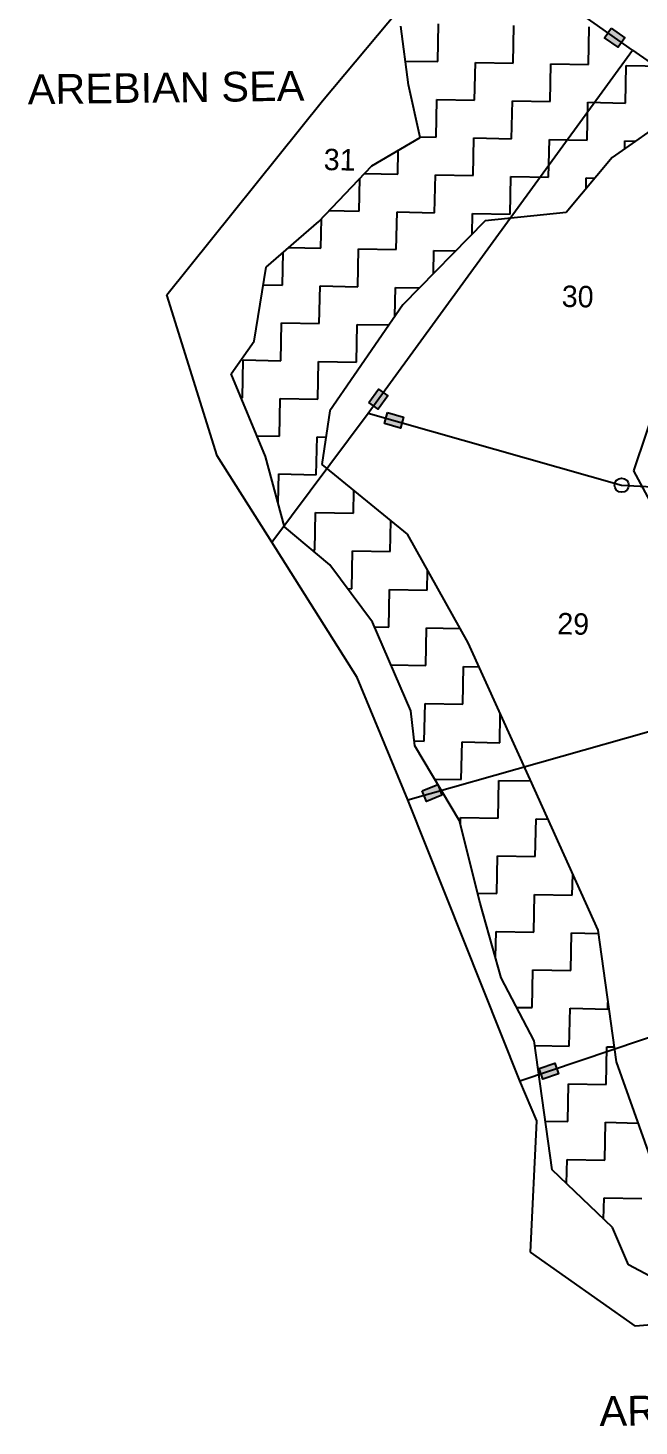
# Model space of a CAD drawing. Header units: metres. Extents: x 311928 to 314194, y 1905478 to 1907430.
# Drawn here: x 311928 to 312434, y 1905478 to 1906636 of the extents above; entities that cross this region are included whole.
import ezdxf

# ---------------------------------------------------------------- set-up
doc = ezdxf.new("R2010")
doc.units = ezdxf.units.M
doc.header["$MEASUREMENT"] = 0
for name, color, linetype in [('POLY_HATCH', 12, 'Continuous'), ('POLY_PARCEL', 6, 'Continuous'), ('TEXT_MAPOUT', 7, 'Continuous'), ('TEXT_PARCEL', 7, 'Continuous'), ('V_BOUND_LINE', 7, 'Continuous')]:
    doc.layers.add(name, color=color, linetype=linetype)
doc.styles.get("Standard").update_dxf_attribs({"font": 'arial.ttf'})
doc.styles.add('TEXT_MAP', font='')
doc.styles.get('TEXT_MAP').set_extended_font_data('Kruti Dev 050')

msp = doc.modelspace()

# ---------------------------------------------------------------- hatches: boundary and pattern name
for points in [[(312416.9, 1906619.8), (312422.3, 1906627.6), (312411.1, 1906635.5), (312405.7, 1906627.7)], [(312226, 1906331.1), (312218.3, 1906336.6), (312210.3, 1906325.6), (312217.9, 1906320)], [(312236.4, 1906304.3), (312239, 1906313.4), (312225.8, 1906317.2), (312223.2, 1906308.1)], [(312270.8, 1906000.4), (312267.3, 1906009.2), (312254.5, 1906004), (312258.1, 1905995.2)], [(312367.4, 1905769.6), (312364.4, 1905778.6), (312351.4, 1905774.2), (312354.4, 1905765.2)]]:
    msp.add_hatch(color=256).paths.add_polyline_path(points)

# ---------------------------------------------------------------- linework, layer by layer
for points in [[(312411.1, 1906635.5), (312422.3, 1906627.6), (312416.9, 1906619.8), (312405.7, 1906627.7)], [(312210.3, 1906325.6), (312218.3, 1906336.6), (312226, 1906331.1), (312217.9, 1906320)], [(312225.8, 1906317.2), (312239, 1906313.4), (312236.4, 1906304.3), (312223.2, 1906308.1)], [(312254.5, 1906004), (312267.3, 1906009.2), (312270.8, 1906000.4), (312258.1, 1905995.2)], [(312351.4, 1905774.2), (312364.4, 1905778.6), (312367.4, 1905769.6), (312354.4, 1905765.2)]]:
    msp.add_lwpolyline(points, close=True)
msp.add_circle((312419.8, 1906257.1), 5.87)
at = {"layer": 'POLY_HATCH'}
for p, q in [((312243.1, 1906588.8), (312236.8, 1906637.4)), ((312252.8, 1906545), (312243.1, 1906588.8)), ((312489.7, 1906582.9), (312411.8, 1906528.4)), ((312212.6, 1906521.5), (312252.8, 1906545)), ((312168.9, 1906475.6), (312212.6, 1906521.5)), ((312411.8, 1906528.4), (312373.7, 1906482.9)), ((312125.2, 1906437.7), (312168.9, 1906475.6)), ((312306.6, 1906476), (312238.3, 1906406.4)), ((312373.7, 1906482.9), (312306.6, 1906476)), ((312115.1, 1906376.5), (312125.2, 1906437.7)), ((312238.3, 1906406.4), (312177.9, 1906318.6)), ((312096, 1906349.4), (312115.1, 1906376.5)), ((312429.8, 1906269.1), (312462.3, 1906365.7)), ((312124.6, 1906281), (312096, 1906349.4)), ((312177.9, 1906318.6), (312171.2, 1906274.2)), ((312140.4, 1906222.6), (312124.6, 1906281)), ((312171.2, 1906274.2), (312242, 1906216.7)), ((312473.6, 1906187.4), (312429.8, 1906269.1)), ((312177.8, 1906191.2), (312140.4, 1906222.6)), ((312242, 1906216.7), (312292.3, 1906126.6)), ((312213.3, 1906143.6), (312177.8, 1906191.2)), ((312245, 1906070.3), (312213.3, 1906143.6)), ((312292.3, 1906126.6), (312343.8, 1906013.5)), ((312248.5, 1906041.2), (312245, 1906070.3)), ((312285.3, 1905979.1), (312248.5, 1906041.2)), ((312343.8, 1906013.5), (312400, 1905888.6)), ((312302.6, 1905910.9), (312285.3, 1905979.1)), ((312320, 1905849.2), (312302.6, 1905910.9)), ((312400, 1905888.6), (312415.2, 1905779.5)), ((312347.3, 1905797), (312320, 1905849.2)), ((312362.2, 1905690.1), (312347.3, 1905797)), ((312415.2, 1905779.5), (312448.9, 1905684.8)), ((312412.2, 1905642.3), (312362.2, 1905690.1)), ((312425.4, 1905611.4), (312412.2, 1905642.3)), ((312491.8, 1905576.1), (312425.4, 1905611.4))]:
    msp.add_line(p, q, dxfattribs=at)
at = {"layer": 'POLY_HATCH', "linetype": 'Continuous'}
for p, q in [((312267.3, 1906607.9), (312267.9, 1906639.2)), ((312329.8, 1906606.7), (312330.4, 1906637.9)), ((312392.4, 1906605.4), (312393, 1906636.7)), ((312240.5, 1906608.4), (312267.3, 1906607.9)), ((312297.9, 1906576), (312298.6, 1906607.3)), ((312298.6, 1906607.3), (312329.8, 1906606.7)), ((312360.5, 1906574.8), (312361.1, 1906606.1)), ((312361.1, 1906606.1), (312392.4, 1906605.4)), ((312423, 1906573.6), (312423.6, 1906604.8)), ((312423.6, 1906604.8), (312454.9, 1906604.2)), ((312266.1, 1906545.4), (312266.7, 1906576.6)), ((312266.7, 1906576.6), (312297.9, 1906576)), ((312328.6, 1906544.1), (312329.2, 1906575.4)), ((312329.2, 1906575.4), (312360.5, 1906574.8)), ((312391.1, 1906542.9), (312391.7, 1906574.2)), ((312391.7, 1906574.2), (312423, 1906573.6)), ((312252.6, 1906545.6), (312266.1, 1906545.4)), ((312296.7, 1906513.5), (312297.3, 1906544.8)), ((312297.3, 1906544.8), (312328.6, 1906544.1)), ((312359.2, 1906512.3), (312359.9, 1906543.5)), ((312359.9, 1906543.5), (312391.1, 1906542.9)), ((312422.3, 1906535.7), (312422.4, 1906542.3)), ((312422.4, 1906542.3), (312431.4, 1906542.1)), ((312234.2, 1906514.7), (312234.6, 1906534.4)), ((312202.3, 1906484.1), (312202.8, 1906511.3)), ((312206.7, 1906515.3), (312234.2, 1906514.7)), ((312264.8, 1906482.8), (312265.5, 1906514.1)), ((312265.5, 1906514.1), (312296.7, 1906513.5)), ((312327.4, 1906481.6), (312328, 1906512.9)), ((312328, 1906512.9), (312359.2, 1906512.3)), ((312390.3, 1906502.8), (312390.5, 1906511.6)), ((312390.5, 1906511.6), (312397.6, 1906511.5)), ((312177.4, 1906484.6), (312202.3, 1906484.1)), ((312233, 1906452.2), (312233.6, 1906483.5)), ((312233.6, 1906483.5), (312264.8, 1906482.8)), ((312170.4, 1906453.4), (312170.9, 1906477.7)), ((312295.8, 1906465), (312296.1, 1906482.2)), ((312296.1, 1906482.2), (312327.4, 1906481.6)), ((312138.6, 1906422.8), (312139.1, 1906449.7)), ((312144, 1906453.9), (312170.4, 1906453.4)), ((312201.1, 1906421.5), (312201.7, 1906452.8)), ((312201.7, 1906452.8), (312233, 1906452.2)), ((312263.8, 1906432.5), (312264.2, 1906451.6)), ((312264.2, 1906451.6), (312282.3, 1906451.2)), ((312122.8, 1906423.1), (312138.6, 1906422.8)), ((312169.2, 1906390.9), (312169.8, 1906422.2)), ((312169.8, 1906422.2), (312201.1, 1906421.5)), ((312231.9, 1906397.1), (312232.3, 1906420.9)), ((312232.3, 1906420.9), (312252.2, 1906420.5)), ((312137.3, 1906360.2), (312137.9, 1906391.5)), ((312137.9, 1906391.5), (312169.2, 1906390.9)), ((312199.9, 1906359), (312200.5, 1906390.3)), ((312200.5, 1906390.3), (312226.8, 1906389.8)), ((312105.5, 1906329.6), (312106.1, 1906360.9)), ((312106.1, 1906360.9), (312137.3, 1906360.2)), ((312168, 1906328.4), (312168.6, 1906359.6)), ((312168.6, 1906359.6), (312199.9, 1906359)), ((312104.3, 1906329.6), (312105.5, 1906329.6)), ((312136.1, 1906297.7), (312136.7, 1906329)), ((312136.7, 1906329), (312168, 1906328.4)), ((312117.4, 1906298.1), (312136.1, 1906297.7)), ((312166.7, 1906265.8), (312167.4, 1906297.1)), ((312167.4, 1906297.1), (312174.7, 1906297)), ((312135, 1906242.5), (312135.5, 1906266.5)), ((312135.5, 1906266.5), (312166.7, 1906265.8)), ((312197.4, 1906234), (312197.8, 1906252.6)), ((312165.5, 1906203.3), (312166.1, 1906234.6)), ((312166.1, 1906234.6), (312197.4, 1906234)), ((312228, 1906202.1), (312228.5, 1906227.6)), ((312163.3, 1906203.4), (312165.5, 1906203.3)), ((312196.2, 1906171.4), (312196.8, 1906202.7)), ((312196.8, 1906202.7), (312228, 1906202.1)), ((312258.7, 1906170.2), (312259, 1906186.2)), ((312192.5, 1906171.5), (312196.2, 1906171.4)), ((312226.8, 1906139.6), (312227.4, 1906170.8)), ((312227.4, 1906170.8), (312258.7, 1906170.2)), ((312215, 1906139.8), (312226.8, 1906139.6)), ((312257.5, 1906107.7), (312258.1, 1906138.9)), ((312258.1, 1906138.9), (312285.7, 1906138.4)), ((312228.6, 1906108.3), (312257.5, 1906107.7)), ((312288.1, 1906075.8), (312288.7, 1906107.1)), ((312288.7, 1906107.1), (312301.3, 1906106.8)), ((312256.2, 1906045.2), (312256.9, 1906076.4)), ((312256.9, 1906076.4), (312288.1, 1906075.8)), ((312318.8, 1906043.9), (312319.2, 1906067.4)), ((312248, 1906045.3), (312256.2, 1906045.2)), ((312286.9, 1906013.3), (312287.5, 1906044.5)), ((312287.5, 1906044.5), (312318.8, 1906043.9)), ((312264.8, 1906013.7), (312286.9, 1906013.3)), ((312317.5, 1905981.4), (312318.1, 1906012.7)), ((312318.1, 1906012.7), (312344.4, 1906012.2)), ((312286.1, 1905975.8), (312286.3, 1905982)), ((312286.3, 1905982), (312317.5, 1905981.4)), ((312348.2, 1905949.5), (312348.8, 1905980.8)), ((312348.8, 1905980.8), (312358.6, 1905980.6)), ((312316.3, 1905918.9), (312316.9, 1905950.1)), ((312316.9, 1905950.1), (312348.2, 1905949.5)), ((312378.8, 1905917.6), (312379.2, 1905934.9)), ((312300.5, 1905919.2), (312316.3, 1905918.9)), ((312347, 1905887), (312347.6, 1905918.3)), ((312347.6, 1905918.3), (312378.8, 1905917.6)), ((312315.3, 1905866), (312315.7, 1905887.6)), ((312315.7, 1905887.6), (312347, 1905887)), ((312377.6, 1905855.1), (312378.2, 1905886.4)), ((312378.2, 1905886.4), (312400.4, 1905885.9)), ((312345.7, 1905824.5), (312346.3, 1905855.7)), ((312346.3, 1905855.7), (312377.6, 1905855.1)), ((312332.8, 1905824.7), (312345.7, 1905824.5)), ((312376.4, 1905792.6), (312377, 1905823.9)), ((312377, 1905823.9), (312408.3, 1905823.2)), ((312408.3, 1905823.2), (312408.4, 1905828.7)), ((312347.8, 1905793.2), (312376.4, 1905792.6)), ((312407, 1905760.7), (312407.6, 1905792)), ((312407.6, 1905792), (312413.5, 1905791.9)), ((312375.1, 1905730.1), (312375.8, 1905761.3)), ((312375.8, 1905761.3), (312407, 1905760.7)), ((312356.6, 1905730.4), (312375.1, 1905730.1)), ((312405.8, 1905698.2), (312406.4, 1905729.5)), ((312406.4, 1905729.5), (312433.2, 1905728.9)), ((312374.1, 1905678.7), (312374.5, 1905698.8)), ((312374.5, 1905698.8), (312405.8, 1905698.2)), ((312404.8, 1905649.4), (312405.2, 1905666.9)), ((312405.2, 1905666.9), (312436.4, 1905666.3))]:
    msp.add_line(p, q, dxfattribs=at)
at = {"layer": 'POLY_PARCEL'}
for p, q in [((312428.7, 1906617.3), (312273.2, 1906727.3)), ((312209.8, 1906316.8), (312428.7, 1906617.3)), ((312428.7, 1906617.3), (312565, 1906521.9)), ((312129.7, 1906209.9), (312209.8, 1906316.8)), ((312209.8, 1906316.8), (312419.8, 1906257.1)), ((312419.8, 1906257.1), (312542.1, 1906250.6)), ((312242.6, 1905996.5), (312625.1, 1906104.9)), ((312335.4, 1905763.8), (312743.1, 1905901.1))]:
    msp.add_line(p, q, dxfattribs=at)
at = {"layer": 'V_BOUND_LINE'}
for p, q in [((312171.9, 1906575.3), (312259.8, 1906680.7)), ((312042.7, 1906414.7), (312171.9, 1906575.3)), ((312084.4, 1906281.4), (312042.7, 1906414.7)), ((312129.7, 1906209.9), (312084.4, 1906281.4)), ((312200.5, 1906098), (312129.7, 1906209.9)), ((312242.6, 1905996.5), (312200.5, 1906098)), ((312335.4, 1905763.8), (312242.6, 1905996.5)), ((312349.6, 1905730.6), (312335.4, 1905763.8)), ((312344.2, 1905621.9), (312349.6, 1905730.6)), ((312431.4, 1905560.6), (312344.2, 1905621.9)), ((312495.3, 1905566.3), (312431.4, 1905560.6))]:
    msp.add_line(p, q, dxfattribs=at)

# ---------------------------------------------------------------- texts
at = {"layer": 'TEXT_MAPOUT'}
for p in [(311927.6, 1906572.6), (312401.5, 1905478)]:
    msp.add_text('AREBIAN SEA', height=24.621, rotation=0.7504, dxfattribs=at).set_placement(p)
at = {"layer": 'TEXT_PARCEL', "ltscale": 10, "style": 'TEXT_MAP'}
for s, p in [('31', (312172.7, 1906518.1)), ('30', (312370, 1906404.8)), ('29', (312366.3, 1906133.7))]:
    msp.add_text(s, height=17.73, rotation=358.8739, dxfattribs=at).set_placement(p)

doc.saveas('drawing.dxf')
